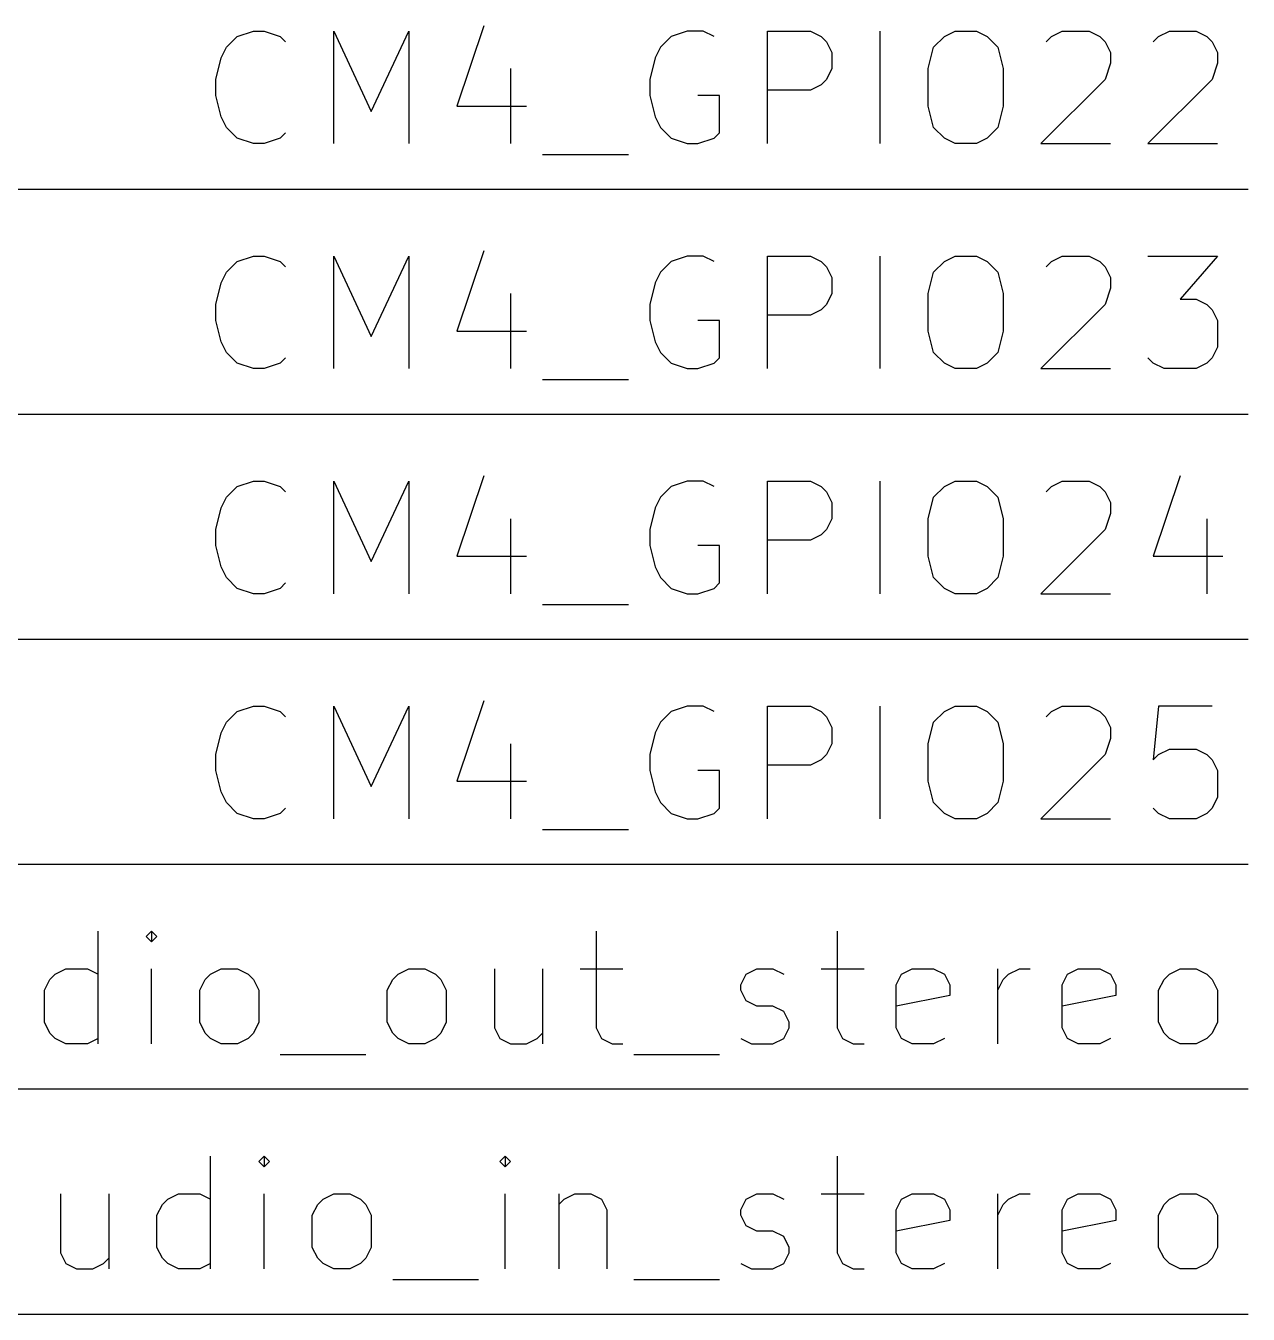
# Model space of a CAD drawing. Extents: x 0.4 to 11.3, y -7.9 to -0.4.
# Drawn here: x 8.157 to 8.7, y -3.85 to -3.277 of the extents above; entities that cross this region are included whole.
import ezdxf

# ---------------------------------------------------------------- set-up
doc = ezdxf.new("R2010")
doc.units = 0
doc.header["$MEASUREMENT"] = 0
doc.layers.add('GRAY1', color=251, linetype='CONTINUOUS')
doc.layers.add('GREEN3', color=91, linetype='CONTINUOUS')

msp = doc.modelspace()

# ---------------------------------------------------------------- linework, layer by layer
at = {"layer": 'GRAY1', "linetype": 'CONTINUOUS'}
for p, q in [((8.25065, -3.28218), (8.2578, -3.2798)), ((8.2578, -3.2798), (8.26256, -3.2798)), ((8.26256, -3.2798), (8.2697, -3.28218)), ((8.29351, -3.3298), (8.29351, -3.2798)), ((8.29351, -3.2798), (8.31018, -3.31552)), ((8.31018, -3.31552), (8.32684, -3.2798)), ((8.32684, -3.2798), (8.32684, -3.3298)), ((8.36017, -3.27742), (8.34827, -3.31313)), ((8.45065, -3.2798), (8.44351, -3.28218)), ((8.45779, -3.2798), (8.45065, -3.2798)), ((8.46256, -3.28218), (8.45779, -3.2798)), ((8.48636, -3.3298), (8.48636, -3.2798)), ((8.48636, -3.2798), (8.50541, -3.2798)), ((8.50541, -3.2798), (8.51017, -3.28218)), ((8.53636, -3.3298), (8.53636, -3.2798)), ((8.56494, -3.28218), (8.5697, -3.2798)), ((8.5697, -3.2798), (8.57922, -3.2798)), ((8.57922, -3.2798), (8.58398, -3.28218)), ((8.61256, -3.28218), (8.61732, -3.2798)), ((8.61732, -3.2798), (8.62922, -3.2798)), ((8.62922, -3.2798), (8.63398, -3.28218)), ((8.66017, -3.28218), (8.66494, -3.2798)), ((8.66494, -3.2798), (8.67684, -3.2798)), ((8.67684, -3.2798), (8.6816, -3.28218)), ((8.24589, -3.28694), (8.25065, -3.28218)), ((8.2697, -3.28218), (8.27208, -3.28456)), ((8.44351, -3.28218), (8.43874, -3.28694)), ((8.51017, -3.28218), (8.51256, -3.28456)), ((8.51256, -3.28456), (8.51493, -3.28932)), ((8.56017, -3.28694), (8.56494, -3.28218)), ((8.58398, -3.28218), (8.58874, -3.28694)), ((8.61018, -3.28456), (8.61256, -3.28218)), ((8.63398, -3.28218), (8.63637, -3.28456)), ((8.63637, -3.28456), (8.63875, -3.28932)), ((8.6578, -3.28456), (8.66017, -3.28218)), ((8.6816, -3.28218), (8.68398, -3.28456)), ((8.68398, -3.28456), (8.68637, -3.28932)), ((8.24113, -3.30123), (8.24351, -3.2917)), ((8.24351, -3.2917), (8.24589, -3.28694)), ((8.43636, -3.2917), (8.43398, -3.30123)), ((8.43874, -3.28694), (8.43636, -3.2917)), ((8.51493, -3.28932), (8.51493, -3.29647)), ((8.5578, -3.29647), (8.56017, -3.28694)), ((8.58874, -3.28694), (8.59113, -3.29647)), ((8.63875, -3.28932), (8.63875, -3.29409)), ((8.68637, -3.28932), (8.68637, -3.29409)), ((8.37208, -3.29647), (8.37208, -3.3298)), ((8.51493, -3.29647), (8.51256, -3.30123)), ((8.5578, -3.31313), (8.5578, -3.29647)), ((8.59113, -3.29647), (8.59113, -3.31313)), ((8.63875, -3.29409), (8.63637, -3.30123)), ((8.68637, -3.29409), (8.68398, -3.30123)), ((8.24113, -3.30837), (8.24113, -3.30123)), ((8.43398, -3.30123), (8.43398, -3.30837)), ((8.51017, -3.30361), (8.50541, -3.30599)), ((8.51256, -3.30123), (8.51017, -3.30361)), ((8.63637, -3.30123), (8.6078, -3.3298)), ((8.68398, -3.30123), (8.65541, -3.3298)), ((8.24351, -3.31789), (8.24113, -3.30837)), ((8.43398, -3.30837), (8.43636, -3.31789)), ((8.46493, -3.30837), (8.45541, -3.30837)), ((8.46493, -3.32504), (8.46493, -3.30837)), ((8.50541, -3.30599), (8.48636, -3.30599)), ((8.34827, -3.31313), (8.37922, -3.31313)), ((8.56017, -3.32266), (8.5578, -3.31313)), ((8.59113, -3.31313), (8.58874, -3.32266)), ((8.24589, -3.32266), (8.24351, -3.31789)), ((8.43636, -3.31789), (8.43874, -3.32266)), ((8.25065, -3.32742), (8.24589, -3.32266)), ((8.27208, -3.32504), (8.2697, -3.32742)), ((8.43874, -3.32266), (8.44351, -3.32742)), ((8.46256, -3.32742), (8.46493, -3.32504)), ((8.56494, -3.32742), (8.56017, -3.32266)), ((8.58874, -3.32266), (8.58398, -3.32742)), ((8.2578, -3.3298), (8.25065, -3.32742)), ((8.26256, -3.3298), (8.2578, -3.3298)), ((8.2697, -3.32742), (8.26256, -3.3298)), ((8.44351, -3.32742), (8.45065, -3.3298)), ((8.45065, -3.3298), (8.45541, -3.3298)), ((8.45541, -3.3298), (8.46256, -3.32742)), ((8.5697, -3.3298), (8.56494, -3.32742)), ((8.57922, -3.3298), (8.5697, -3.3298)), ((8.58398, -3.32742), (8.57922, -3.3298)), ((8.6078, -3.3298), (8.63875, -3.3298)), ((8.65541, -3.3298), (8.68637, -3.3298)), ((8.38637, -3.33456), (8.42446, -3.33456)), ((8.36017, -3.37742), (8.34827, -3.41313)), ((8.24589, -3.38694), (8.25065, -3.38218)), ((8.25065, -3.38218), (8.2578, -3.3798)), ((8.2578, -3.3798), (8.26256, -3.3798)), ((8.26256, -3.3798), (8.2697, -3.38218)), ((8.2697, -3.38218), (8.27208, -3.38456)), ((8.29351, -3.4298), (8.29351, -3.3798)), ((8.29351, -3.3798), (8.31018, -3.41552)), ((8.31018, -3.41552), (8.32684, -3.3798)), ((8.32684, -3.3798), (8.32684, -3.4298)), ((8.44351, -3.38218), (8.43874, -3.38694)), ((8.45065, -3.3798), (8.44351, -3.38218)), ((8.45779, -3.3798), (8.45065, -3.3798)), ((8.46256, -3.38218), (8.45779, -3.3798)), ((8.48636, -3.4298), (8.48636, -3.3798)), ((8.48636, -3.3798), (8.50541, -3.3798)), ((8.50541, -3.3798), (8.51017, -3.38218)), ((8.51017, -3.38218), (8.51256, -3.38456)), ((8.53636, -3.4298), (8.53636, -3.3798)), ((8.56017, -3.38694), (8.56494, -3.38218)), ((8.56494, -3.38218), (8.5697, -3.3798)), ((8.5697, -3.3798), (8.57922, -3.3798)), ((8.57922, -3.3798), (8.58398, -3.38218)), ((8.58398, -3.38218), (8.58874, -3.38694)), ((8.61018, -3.38456), (8.61256, -3.38218)), ((8.61256, -3.38218), (8.61732, -3.3798)), ((8.61732, -3.3798), (8.62922, -3.3798)), ((8.62922, -3.3798), (8.63398, -3.38218)), ((8.63398, -3.38218), (8.63637, -3.38456)), ((8.65541, -3.3798), (8.68637, -3.3798)), ((8.68637, -3.3798), (8.6697, -3.39885)), ((8.24351, -3.3917), (8.24589, -3.38694)), ((8.43874, -3.38694), (8.43636, -3.3917)), ((8.51256, -3.38456), (8.51493, -3.38932)), ((8.51493, -3.38932), (8.51493, -3.39647)), ((8.5578, -3.39647), (8.56017, -3.38694)), ((8.58874, -3.38694), (8.59113, -3.39647)), ((8.63637, -3.38456), (8.63875, -3.38932)), ((8.63875, -3.38932), (8.63875, -3.39409)), ((8.24113, -3.40123), (8.24351, -3.3917)), ((8.43636, -3.3917), (8.43398, -3.40123)), ((8.63875, -3.39409), (8.63637, -3.40123)), ((8.37208, -3.39647), (8.37208, -3.4298)), ((8.51493, -3.39647), (8.51256, -3.40123)), ((8.5578, -3.41313), (8.5578, -3.39647)), ((8.59113, -3.39647), (8.59113, -3.41313)), ((8.6697, -3.39885), (8.67684, -3.39885)), ((8.67684, -3.39885), (8.6816, -3.40123)), ((8.24113, -3.40837), (8.24113, -3.40123)), ((8.43398, -3.40123), (8.43398, -3.40837)), ((8.50541, -3.40599), (8.48636, -3.40599)), ((8.51017, -3.40361), (8.50541, -3.40599)), ((8.51256, -3.40123), (8.51017, -3.40361)), ((8.63637, -3.40123), (8.6078, -3.4298)), ((8.6816, -3.40123), (8.68398, -3.40361)), ((8.68398, -3.40361), (8.68637, -3.40837)), ((8.24351, -3.41789), (8.24113, -3.40837)), ((8.43398, -3.40837), (8.43636, -3.41789)), ((8.46493, -3.40837), (8.45541, -3.40837)), ((8.46493, -3.42504), (8.46493, -3.40837)), ((8.68637, -3.40837), (8.68637, -3.42028)), ((8.24589, -3.42266), (8.24351, -3.41789)), ((8.34827, -3.41313), (8.37922, -3.41313)), ((8.43636, -3.41789), (8.43874, -3.42266)), ((8.56017, -3.42266), (8.5578, -3.41313)), ((8.59113, -3.41313), (8.58874, -3.42266)), ((8.25065, -3.42742), (8.24589, -3.42266)), ((8.43874, -3.42266), (8.44351, -3.42742)), ((8.56494, -3.42742), (8.56017, -3.42266)), ((8.58874, -3.42266), (8.58398, -3.42742)), ((8.68637, -3.42028), (8.68398, -3.42504)), ((8.2578, -3.4298), (8.25065, -3.42742)), ((8.2697, -3.42742), (8.26256, -3.4298)), ((8.27208, -3.42504), (8.2697, -3.42742)), ((8.44351, -3.42742), (8.45065, -3.4298)), ((8.45541, -3.4298), (8.46256, -3.42742)), ((8.46256, -3.42742), (8.46493, -3.42504)), ((8.5697, -3.4298), (8.56494, -3.42742)), ((8.58398, -3.42742), (8.57922, -3.4298)), ((8.6578, -3.42742), (8.65541, -3.42504)), ((8.66256, -3.4298), (8.6578, -3.42742)), ((8.6816, -3.42742), (8.67684, -3.4298)), ((8.68398, -3.42504), (8.6816, -3.42742)), ((8.26256, -3.4298), (8.2578, -3.4298)), ((8.38637, -3.43456), (8.42446, -3.43456)), ((8.45065, -3.4298), (8.45541, -3.4298)), ((8.57922, -3.4298), (8.5697, -3.4298)), ((8.6078, -3.4298), (8.63875, -3.4298)), ((8.67684, -3.4298), (8.66256, -3.4298)), ((8.25065, -3.48218), (8.2578, -3.4798)), ((8.2578, -3.4798), (8.26256, -3.4798)), ((8.26256, -3.4798), (8.2697, -3.48218)), ((8.29351, -3.5298), (8.29351, -3.4798)), ((8.29351, -3.4798), (8.31018, -3.51552)), ((8.31018, -3.51552), (8.32684, -3.4798)), ((8.32684, -3.4798), (8.32684, -3.5298)), ((8.36017, -3.47742), (8.34827, -3.51313)), ((8.45065, -3.4798), (8.44351, -3.48218)), ((8.45779, -3.4798), (8.45065, -3.4798)), ((8.46256, -3.48218), (8.45779, -3.4798)), ((8.48636, -3.5298), (8.48636, -3.4798)), ((8.48636, -3.4798), (8.50541, -3.4798)), ((8.50541, -3.4798), (8.51017, -3.48218)), ((8.53636, -3.5298), (8.53636, -3.4798)), ((8.56494, -3.48218), (8.5697, -3.4798)), ((8.5697, -3.4798), (8.57922, -3.4798)), ((8.57922, -3.4798), (8.58398, -3.48218)), ((8.61256, -3.48218), (8.61732, -3.4798)), ((8.61732, -3.4798), (8.62922, -3.4798)), ((8.62922, -3.4798), (8.63398, -3.48218)), ((8.6697, -3.47742), (8.6578, -3.51313)), ((8.24351, -3.4917), (8.24589, -3.48694)), ((8.24589, -3.48694), (8.25065, -3.48218)), ((8.2697, -3.48218), (8.27208, -3.48456)), ((8.43874, -3.48694), (8.43636, -3.4917)), ((8.44351, -3.48218), (8.43874, -3.48694)), ((8.51017, -3.48218), (8.51256, -3.48456)), ((8.51256, -3.48456), (8.51493, -3.48932)), ((8.5578, -3.49647), (8.56017, -3.48694)), ((8.56017, -3.48694), (8.56494, -3.48218)), ((8.58398, -3.48218), (8.58874, -3.48694)), ((8.58874, -3.48694), (8.59113, -3.49647)), ((8.61018, -3.48456), (8.61256, -3.48218)), ((8.63398, -3.48218), (8.63637, -3.48456)), ((8.63637, -3.48456), (8.63875, -3.48932)), ((8.24113, -3.50123), (8.24351, -3.4917)), ((8.43636, -3.4917), (8.43398, -3.50123)), ((8.51493, -3.48932), (8.51493, -3.49647)), ((8.63875, -3.48932), (8.63875, -3.49409)), ((8.37208, -3.49647), (8.37208, -3.5298)), ((8.51493, -3.49647), (8.51256, -3.50123)), ((8.5578, -3.51313), (8.5578, -3.49647)), ((8.59113, -3.49647), (8.59113, -3.51313)), ((8.63875, -3.49409), (8.63637, -3.50123)), ((8.6816, -3.49647), (8.6816, -3.5298)), ((8.24113, -3.50837), (8.24113, -3.50123)), ((8.43398, -3.50123), (8.43398, -3.50837)), ((8.51017, -3.50361), (8.50541, -3.50599)), ((8.51256, -3.50123), (8.51017, -3.50361)), ((8.63637, -3.50123), (8.6078, -3.5298)), ((8.24351, -3.51789), (8.24113, -3.50837)), ((8.43398, -3.50837), (8.43636, -3.51789)), ((8.46493, -3.50837), (8.45541, -3.50837)), ((8.46493, -3.52504), (8.46493, -3.50837)), ((8.50541, -3.50599), (8.48636, -3.50599)), ((8.34827, -3.51313), (8.37922, -3.51313)), ((8.56017, -3.52266), (8.5578, -3.51313)), ((8.59113, -3.51313), (8.58874, -3.52266)), ((8.6578, -3.51313), (8.68874, -3.51313)), ((8.24589, -3.52266), (8.24351, -3.51789)), ((8.43636, -3.51789), (8.43874, -3.52266)), ((8.25065, -3.52742), (8.24589, -3.52266)), ((8.27208, -3.52504), (8.2697, -3.52742)), ((8.43874, -3.52266), (8.44351, -3.52742)), ((8.46256, -3.52742), (8.46493, -3.52504)), ((8.56494, -3.52742), (8.56017, -3.52266)), ((8.58874, -3.52266), (8.58398, -3.52742)), ((8.2578, -3.5298), (8.25065, -3.52742)), ((8.26256, -3.5298), (8.2578, -3.5298)), ((8.2697, -3.52742), (8.26256, -3.5298)), ((8.44351, -3.52742), (8.45065, -3.5298)), ((8.45065, -3.5298), (8.45541, -3.5298)), ((8.45541, -3.5298), (8.46256, -3.52742)), ((8.5697, -3.5298), (8.56494, -3.52742)), ((8.57922, -3.5298), (8.5697, -3.5298)), ((8.58398, -3.52742), (8.57922, -3.5298)), ((8.6078, -3.5298), (8.63875, -3.5298)), ((8.38637, -3.53456), (8.42446, -3.53456)), ((8.36017, -3.57742), (8.34827, -3.61313)), ((8.24589, -3.58694), (8.25065, -3.58218)), ((8.25065, -3.58218), (8.2578, -3.5798)), ((8.2578, -3.5798), (8.26256, -3.5798)), ((8.26256, -3.5798), (8.2697, -3.58218)), ((8.2697, -3.58218), (8.27208, -3.58456)), ((8.29351, -3.6298), (8.29351, -3.5798)), ((8.29351, -3.5798), (8.31018, -3.61552)), ((8.31018, -3.61552), (8.32684, -3.5798)), ((8.32684, -3.5798), (8.32684, -3.6298)), ((8.44351, -3.58218), (8.43874, -3.58694)), ((8.45065, -3.5798), (8.44351, -3.58218)), ((8.45779, -3.5798), (8.45065, -3.5798)), ((8.46256, -3.58218), (8.45779, -3.5798)), ((8.48636, -3.6298), (8.48636, -3.5798)), ((8.48636, -3.5798), (8.50541, -3.5798)), ((8.50541, -3.5798), (8.51017, -3.58218)), ((8.51017, -3.58218), (8.51256, -3.58456)), ((8.53636, -3.6298), (8.53636, -3.5798)), ((8.56017, -3.58694), (8.56494, -3.58218)), ((8.56494, -3.58218), (8.5697, -3.5798)), ((8.5697, -3.5798), (8.57922, -3.5798)), ((8.57922, -3.5798), (8.58398, -3.58218)), ((8.58398, -3.58218), (8.58874, -3.58694)), ((8.61018, -3.58456), (8.61256, -3.58218)), ((8.61256, -3.58218), (8.61732, -3.5798)), ((8.61732, -3.5798), (8.62922, -3.5798)), ((8.62922, -3.5798), (8.63398, -3.58218)), ((8.63398, -3.58218), (8.63637, -3.58456)), ((8.66017, -3.5798), (8.6578, -3.60361)), ((8.68398, -3.5798), (8.66017, -3.5798)), ((8.24351, -3.5917), (8.24589, -3.58694)), ((8.43874, -3.58694), (8.43636, -3.5917)), ((8.51256, -3.58456), (8.51493, -3.58932)), ((8.51493, -3.58932), (8.51493, -3.59647)), ((8.5578, -3.59647), (8.56017, -3.58694)), ((8.58874, -3.58694), (8.59113, -3.59647)), ((8.63637, -3.58456), (8.63875, -3.58932)), ((8.63875, -3.58932), (8.63875, -3.59409)), ((8.24113, -3.60123), (8.24351, -3.5917)), ((8.43636, -3.5917), (8.43398, -3.60123)), ((8.63875, -3.59409), (8.63637, -3.60123)), ((8.24113, -3.60837), (8.24113, -3.60123)), ((8.37208, -3.59647), (8.37208, -3.6298)), ((8.43398, -3.60123), (8.43398, -3.60837)), ((8.51256, -3.60123), (8.51017, -3.60361)), ((8.51493, -3.59647), (8.51256, -3.60123)), ((8.5578, -3.61313), (8.5578, -3.59647)), ((8.59113, -3.59647), (8.59113, -3.61313)), ((8.63637, -3.60123), (8.6078, -3.6298)), ((8.6578, -3.60361), (8.66017, -3.60123)), ((8.66017, -3.60123), (8.66494, -3.59885)), ((8.66494, -3.59885), (8.67684, -3.59885)), ((8.67684, -3.59885), (8.6816, -3.60123)), ((8.6816, -3.60123), (8.68398, -3.60361)), ((8.50541, -3.60599), (8.48636, -3.60599)), ((8.51017, -3.60361), (8.50541, -3.60599)), ((8.68398, -3.60361), (8.68637, -3.60837)), ((8.24351, -3.61789), (8.24113, -3.60837)), ((8.43398, -3.60837), (8.43636, -3.61789)), ((8.46493, -3.60837), (8.45541, -3.60837)), ((8.46493, -3.62504), (8.46493, -3.60837)), ((8.68637, -3.60837), (8.68637, -3.62028)), ((8.24589, -3.62266), (8.24351, -3.61789)), ((8.34827, -3.61313), (8.37922, -3.61313)), ((8.43636, -3.61789), (8.43874, -3.62266)), ((8.56017, -3.62266), (8.5578, -3.61313)), ((8.59113, -3.61313), (8.58874, -3.62266)), ((8.25065, -3.62742), (8.24589, -3.62266)), ((8.43874, -3.62266), (8.44351, -3.62742)), ((8.56494, -3.62742), (8.56017, -3.62266)), ((8.58874, -3.62266), (8.58398, -3.62742)), ((8.68637, -3.62028), (8.68398, -3.62504)), ((8.2578, -3.6298), (8.25065, -3.62742)), ((8.26256, -3.6298), (8.2578, -3.6298)), ((8.2697, -3.62742), (8.26256, -3.6298)), ((8.27208, -3.62504), (8.2697, -3.62742)), ((8.44351, -3.62742), (8.45065, -3.6298)), ((8.45065, -3.6298), (8.45541, -3.6298)), ((8.45541, -3.6298), (8.46256, -3.62742)), ((8.46256, -3.62742), (8.46493, -3.62504)), ((8.5697, -3.6298), (8.56494, -3.62742)), ((8.57922, -3.6298), (8.5697, -3.6298)), ((8.58398, -3.62742), (8.57922, -3.6298)), ((8.6078, -3.6298), (8.63875, -3.6298)), ((8.66017, -3.62742), (8.6578, -3.62504)), ((8.66494, -3.6298), (8.66017, -3.62742)), ((8.67684, -3.6298), (8.66494, -3.6298)), ((8.6816, -3.62742), (8.67684, -3.6298)), ((8.68398, -3.62504), (8.6816, -3.62742)), ((8.38637, -3.63456), (8.42446, -3.63456)), ((8.18875, -3.7298), (8.18875, -3.6798)), ((8.21256, -3.6798), (8.21018, -3.68218)), ((8.21494, -3.68218), (8.21256, -3.6798)), ((8.21256, -3.6798), (8.21256, -3.68456)), ((8.41017, -3.6798), (8.41017, -3.72266)), ((8.51731, -3.6798), (8.51731, -3.72266)), ((8.21018, -3.68218), (8.21256, -3.68456)), ((8.21256, -3.68456), (8.21494, -3.68218)), ((8.16732, -3.70123), (8.1697, -3.69885)), ((8.1697, -3.69885), (8.17447, -3.69647)), ((8.17447, -3.69647), (8.18399, -3.69647)), ((8.18399, -3.69647), (8.18875, -3.69885)), ((8.21256, -3.7298), (8.21256, -3.69647)), ((8.23637, -3.70123), (8.23875, -3.69885)), ((8.23875, -3.69885), (8.24352, -3.69647)), ((8.24352, -3.69647), (8.25066, -3.69647)), ((8.25066, -3.69647), (8.25542, -3.69885)), ((8.25542, -3.69885), (8.2578, -3.70123)), ((8.3197, -3.70123), (8.32208, -3.69885)), ((8.32208, -3.69885), (8.32685, -3.69647)), ((8.32685, -3.69647), (8.33399, -3.69647)), ((8.33399, -3.69647), (8.33875, -3.69885)), ((8.33875, -3.69885), (8.34113, -3.70123)), ((8.36494, -3.69647), (8.36494, -3.72266)), ((8.38637, -3.69647), (8.38637, -3.7298)), ((8.40303, -3.69647), (8.42208, -3.69647)), ((8.47446, -3.70361), (8.47684, -3.69885)), ((8.47684, -3.69885), (8.4816, -3.69647)), ((8.4816, -3.69647), (8.48874, -3.69647)), ((8.48874, -3.69647), (8.49351, -3.69885)), ((8.51017, -3.69647), (8.52922, -3.69647)), ((8.54351, -3.70361), (8.54589, -3.69885)), ((8.54589, -3.69885), (8.55065, -3.69647)), ((8.55065, -3.69647), (8.56017, -3.69647)), ((8.56017, -3.69647), (8.56493, -3.69885)), ((8.56493, -3.69885), (8.56731, -3.70361)), ((8.58874, -3.7298), (8.58874, -3.69647)), ((8.59113, -3.70123), (8.59351, -3.69885)), ((8.59351, -3.69885), (8.59827, -3.69647)), ((8.59827, -3.69647), (8.60303, -3.69647)), ((8.61732, -3.70361), (8.6197, -3.69885)), ((8.6197, -3.69885), (8.62446, -3.69647)), ((8.62446, -3.69647), (8.63398, -3.69647)), ((8.63398, -3.69647), (8.63874, -3.69885)), ((8.63874, -3.69885), (8.64113, -3.70361)), ((8.66256, -3.70123), (8.66494, -3.69885)), ((8.66494, -3.69885), (8.6697, -3.69647)), ((8.6697, -3.69647), (8.67684, -3.69647)), ((8.67684, -3.69647), (8.6816, -3.69885)), ((8.6816, -3.69885), (8.68398, -3.70123)), ((8.16494, -3.70599), (8.16732, -3.70123)), ((8.23399, -3.70599), (8.23637, -3.70123)), ((8.2578, -3.70123), (8.26018, -3.70599)), ((8.31732, -3.70599), (8.3197, -3.70123)), ((8.34113, -3.70123), (8.34351, -3.70599)), ((8.47446, -3.70599), (8.47446, -3.70361)), ((8.54351, -3.72266), (8.54351, -3.70361)), ((8.56731, -3.70361), (8.56731, -3.70837)), ((8.58874, -3.70599), (8.59113, -3.70123)), ((8.61732, -3.72266), (8.61732, -3.70361)), ((8.64113, -3.70361), (8.64113, -3.70837)), ((8.66018, -3.70599), (8.66256, -3.70123)), ((8.68398, -3.70123), (8.68637, -3.70599)), ((8.16494, -3.72028), (8.16494, -3.70599)), ((8.23399, -3.72028), (8.23399, -3.70599)), ((8.26018, -3.70599), (8.26018, -3.72028)), ((8.31732, -3.72028), (8.31732, -3.70599)), ((8.34351, -3.70599), (8.34351, -3.72028)), ((8.47684, -3.71075), (8.47446, -3.70599)), ((8.56731, -3.70837), (8.54351, -3.71313)), ((8.64113, -3.70837), (8.61732, -3.71313)), ((8.66018, -3.72028), (8.66018, -3.70599)), ((8.68637, -3.70599), (8.68637, -3.72028)), ((8.4816, -3.71313), (8.47684, -3.71075)), ((8.48874, -3.71313), (8.4816, -3.71313)), ((8.49351, -3.71552), (8.48874, -3.71313)), ((8.49589, -3.72028), (8.49351, -3.71552)), ((8.16732, -3.72504), (8.16494, -3.72028)), ((8.23637, -3.72504), (8.23399, -3.72028)), ((8.26018, -3.72028), (8.2578, -3.72504)), ((8.3197, -3.72504), (8.31732, -3.72028)), ((8.34351, -3.72028), (8.34113, -3.72504)), ((8.49589, -3.72266), (8.49589, -3.72028)), ((8.66256, -3.72504), (8.66018, -3.72028)), ((8.68637, -3.72028), (8.68398, -3.72504)), ((8.1697, -3.72742), (8.16732, -3.72504)), ((8.17447, -3.7298), (8.1697, -3.72742)), ((8.18875, -3.72742), (8.18399, -3.7298)), ((8.23875, -3.72742), (8.23637, -3.72504)), ((8.24352, -3.7298), (8.23875, -3.72742)), ((8.25542, -3.72742), (8.25066, -3.7298)), ((8.2578, -3.72504), (8.25542, -3.72742)), ((8.32208, -3.72742), (8.3197, -3.72504)), ((8.32685, -3.7298), (8.32208, -3.72742)), ((8.33875, -3.72742), (8.33399, -3.7298)), ((8.34113, -3.72504), (8.33875, -3.72742)), ((8.36494, -3.72266), (8.36732, -3.72742)), ((8.36732, -3.72742), (8.37208, -3.7298)), ((8.37922, -3.7298), (8.38398, -3.72742)), ((8.38398, -3.72742), (8.38637, -3.72504)), ((8.41017, -3.72266), (8.41256, -3.72742)), ((8.41256, -3.72742), (8.41732, -3.7298)), ((8.47446, -3.72742), (8.47922, -3.7298)), ((8.48874, -3.7298), (8.49351, -3.72742)), ((8.49351, -3.72742), (8.49589, -3.72266)), ((8.51731, -3.72266), (8.5197, -3.72742)), ((8.5197, -3.72742), (8.52446, -3.7298)), ((8.54589, -3.72742), (8.54351, -3.72266)), ((8.55065, -3.7298), (8.54589, -3.72742)), ((8.56493, -3.72742), (8.56017, -3.7298)), ((8.6197, -3.72742), (8.61732, -3.72266)), ((8.62446, -3.7298), (8.6197, -3.72742)), ((8.63874, -3.72742), (8.63398, -3.7298)), ((8.66494, -3.72742), (8.66256, -3.72504)), ((8.6697, -3.7298), (8.66494, -3.72742)), ((8.6816, -3.72742), (8.67684, -3.7298)), ((8.68398, -3.72504), (8.6816, -3.72742)), ((8.18399, -3.7298), (8.17447, -3.7298)), ((8.25066, -3.7298), (8.24352, -3.7298)), ((8.33399, -3.7298), (8.32685, -3.7298)), ((8.37208, -3.7298), (8.37922, -3.7298)), ((8.41732, -3.7298), (8.42208, -3.7298)), ((8.47922, -3.7298), (8.48874, -3.7298)), ((8.52446, -3.7298), (8.52922, -3.7298)), ((8.56017, -3.7298), (8.55065, -3.7298)), ((8.63398, -3.7298), (8.62446, -3.7298)), ((8.67684, -3.7298), (8.6697, -3.7298)), ((8.2697, -3.73456), (8.3078, -3.73456)), ((8.42684, -3.73456), (8.46494, -3.73456)), ((8.23875, -3.8298), (8.23875, -3.7798)), ((8.26256, -3.7798), (8.26018, -3.78218)), ((8.26018, -3.78218), (8.26256, -3.78456)), ((8.26494, -3.78218), (8.26256, -3.7798)), ((8.26256, -3.7798), (8.26256, -3.78456)), ((8.26256, -3.78456), (8.26494, -3.78218)), ((8.3697, -3.7798), (8.36732, -3.78218)), ((8.36732, -3.78218), (8.3697, -3.78456)), ((8.37208, -3.78218), (8.3697, -3.7798)), ((8.3697, -3.7798), (8.3697, -3.78456)), ((8.3697, -3.78456), (8.37208, -3.78218)), ((8.51731, -3.7798), (8.51731, -3.82266)), ((8.17208, -3.79647), (8.17208, -3.82266)), ((8.19351, -3.79647), (8.19351, -3.8298)), ((8.21494, -3.80599), (8.21732, -3.80123)), ((8.21732, -3.80123), (8.2197, -3.79885)), ((8.2197, -3.79885), (8.22446, -3.79647)), ((8.22446, -3.79647), (8.23399, -3.79647)), ((8.23399, -3.79647), (8.23875, -3.79885)), ((8.26256, -3.8298), (8.26256, -3.79647)), ((8.28399, -3.80599), (8.28637, -3.80123)), ((8.28637, -3.80123), (8.28875, -3.79885)), ((8.28875, -3.79885), (8.29351, -3.79647)), ((8.29351, -3.79647), (8.30065, -3.79647)), ((8.30065, -3.79647), (8.30541, -3.79885)), ((8.30541, -3.79885), (8.3078, -3.80123)), ((8.3078, -3.80123), (8.31018, -3.80599)), ((8.3697, -3.8298), (8.3697, -3.79647)), ((8.39351, -3.79647), (8.39351, -3.8298)), ((8.39351, -3.80123), (8.39589, -3.79885)), ((8.39589, -3.79885), (8.40065, -3.79647)), ((8.40065, -3.79647), (8.4078, -3.79647)), ((8.4078, -3.79647), (8.41256, -3.79885)), ((8.41256, -3.79885), (8.41494, -3.80361)), ((8.47446, -3.80361), (8.47684, -3.79885)), ((8.47684, -3.79885), (8.4816, -3.79647)), ((8.4816, -3.79647), (8.48874, -3.79647)), ((8.48874, -3.79647), (8.49351, -3.79885)), ((8.51017, -3.79647), (8.52922, -3.79647)), ((8.54351, -3.80361), (8.54589, -3.79885)), ((8.54589, -3.79885), (8.55065, -3.79647)), ((8.55065, -3.79647), (8.56017, -3.79647)), ((8.56017, -3.79647), (8.56493, -3.79885)), ((8.56493, -3.79885), (8.56731, -3.80361)), ((8.58874, -3.8298), (8.58874, -3.79647)), ((8.58874, -3.80599), (8.59113, -3.80123)), ((8.59113, -3.80123), (8.59351, -3.79885)), ((8.59351, -3.79885), (8.59827, -3.79647)), ((8.59827, -3.79647), (8.60303, -3.79647)), ((8.61732, -3.80361), (8.6197, -3.79885)), ((8.6197, -3.79885), (8.62446, -3.79647)), ((8.62446, -3.79647), (8.63398, -3.79647)), ((8.63398, -3.79647), (8.63874, -3.79885)), ((8.63874, -3.79885), (8.64113, -3.80361)), ((8.66018, -3.80599), (8.66256, -3.80123)), ((8.66256, -3.80123), (8.66494, -3.79885)), ((8.66494, -3.79885), (8.6697, -3.79647)), ((8.6697, -3.79647), (8.67684, -3.79647)), ((8.67684, -3.79647), (8.6816, -3.79885)), ((8.6816, -3.79885), (8.68398, -3.80123)), ((8.68398, -3.80123), (8.68637, -3.80599)), ((8.21494, -3.82028), (8.21494, -3.80599)), ((8.28399, -3.82028), (8.28399, -3.80599)), ((8.31018, -3.80599), (8.31018, -3.82028)), ((8.41494, -3.80361), (8.41494, -3.8298)), ((8.47446, -3.80599), (8.47446, -3.80361)), ((8.47684, -3.81075), (8.47446, -3.80599)), ((8.54351, -3.82266), (8.54351, -3.80361)), ((8.56731, -3.80361), (8.56731, -3.80837)), ((8.61732, -3.82266), (8.61732, -3.80361)), ((8.64113, -3.80361), (8.64113, -3.80837)), ((8.66018, -3.82028), (8.66018, -3.80599)), ((8.68637, -3.80599), (8.68637, -3.82028)), ((8.4816, -3.81313), (8.47684, -3.81075)), ((8.48874, -3.81313), (8.4816, -3.81313)), ((8.49351, -3.81552), (8.48874, -3.81313)), ((8.56731, -3.80837), (8.54351, -3.81313)), ((8.64113, -3.80837), (8.61732, -3.81313)), ((8.49589, -3.82028), (8.49351, -3.81552)), ((8.17208, -3.82266), (8.17446, -3.82742)), ((8.21732, -3.82504), (8.21494, -3.82028)), ((8.28637, -3.82504), (8.28399, -3.82028)), ((8.31018, -3.82028), (8.3078, -3.82504)), ((8.49351, -3.82742), (8.49589, -3.82266)), ((8.49589, -3.82266), (8.49589, -3.82028)), ((8.51731, -3.82266), (8.5197, -3.82742)), ((8.54589, -3.82742), (8.54351, -3.82266)), ((8.6197, -3.82742), (8.61732, -3.82266)), ((8.66256, -3.82504), (8.66018, -3.82028)), ((8.68637, -3.82028), (8.68398, -3.82504)), ((8.17446, -3.82742), (8.17923, -3.8298)), ((8.17923, -3.8298), (8.18637, -3.8298)), ((8.18637, -3.8298), (8.19113, -3.82742)), ((8.19113, -3.82742), (8.19351, -3.82504)), ((8.2197, -3.82742), (8.21732, -3.82504)), ((8.22446, -3.8298), (8.2197, -3.82742)), ((8.23399, -3.8298), (8.22446, -3.8298)), ((8.23875, -3.82742), (8.23399, -3.8298)), ((8.28875, -3.82742), (8.28637, -3.82504)), ((8.29351, -3.8298), (8.28875, -3.82742)), ((8.30065, -3.8298), (8.29351, -3.8298)), ((8.30541, -3.82742), (8.30065, -3.8298)), ((8.3078, -3.82504), (8.30541, -3.82742)), ((8.47446, -3.82742), (8.47922, -3.8298)), ((8.47922, -3.8298), (8.48874, -3.8298)), ((8.48874, -3.8298), (8.49351, -3.82742)), ((8.5197, -3.82742), (8.52446, -3.8298)), ((8.52446, -3.8298), (8.52922, -3.8298)), ((8.55065, -3.8298), (8.54589, -3.82742)), ((8.56017, -3.8298), (8.55065, -3.8298)), ((8.56493, -3.82742), (8.56017, -3.8298)), ((8.62446, -3.8298), (8.6197, -3.82742)), ((8.63398, -3.8298), (8.62446, -3.8298)), ((8.63874, -3.82742), (8.63398, -3.8298)), ((8.66494, -3.82742), (8.66256, -3.82504)), ((8.6697, -3.8298), (8.66494, -3.82742)), ((8.67684, -3.8298), (8.6697, -3.8298)), ((8.6816, -3.82742), (8.67684, -3.8298)), ((8.68398, -3.82504), (8.6816, -3.82742)), ((8.3197, -3.83456), (8.3578, -3.83456)), ((8.42684, -3.83456), (8.46494, -3.83456))]:
    msp.add_line(p, q, dxfattribs=at)
at = {"layer": 'GREEN3', "linetype": 'CONTINUOUS'}
for p, q in [((8.05, -3.35), (8.7, -3.35)), ((8.05, -3.45), (8.7, -3.45)), ((8.05, -3.55), (8.7, -3.55)), ((8.05, -3.65), (8.7, -3.65)), ((8.7, -3.75), (8.05, -3.75)), ((8.05, -3.85), (8.7, -3.85))]:
    msp.add_line(p, q, dxfattribs=at)

doc.saveas('drawing.dxf')
